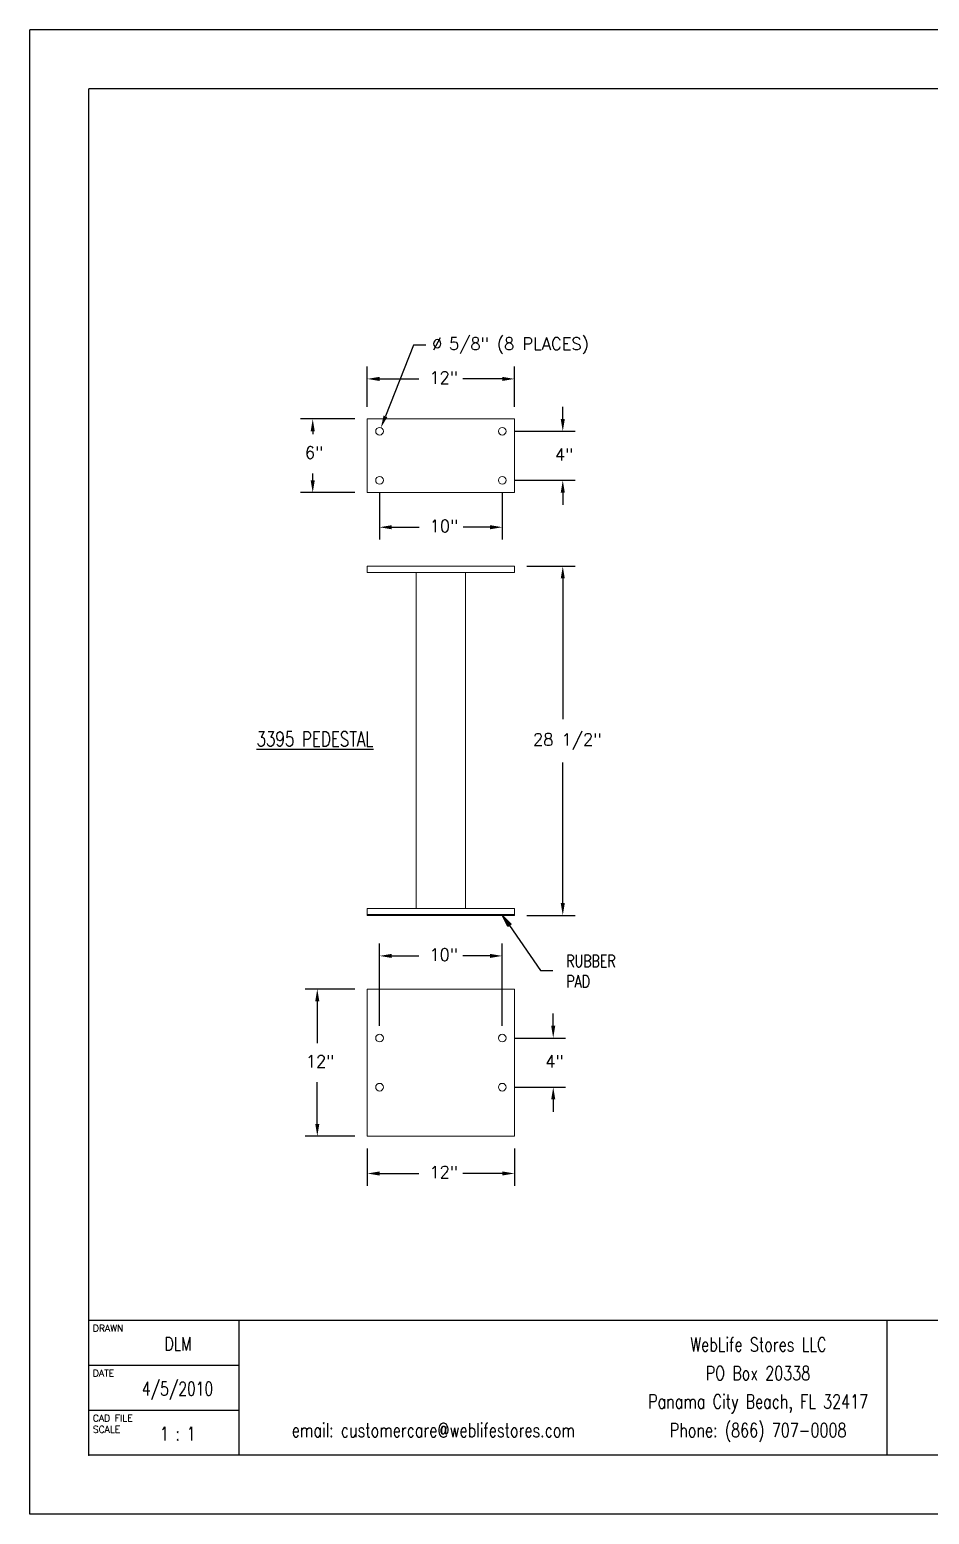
# Model space of a CAD drawing. Header units: millimetres. Extents: x 0 to 0.866, y 0 to 0.56.
# Drawn here: x 0 to 0.339, y 0 to 0.56 of the extents above; entities that cross this region are included whole.
import ezdxf

# ---------------------------------------------------------------- set-up
doc = ezdxf.new("R2010")
doc.units = ezdxf.units.MM
doc.header["$PDSIZE"] = -1
doc.layers.add('PRODUCT', color=1, linetype='Continuous')
doc.layers.add('SLD-0', color=179, linetype='Continuous')
doc.styles.add('SLDTEXTSTYLE0', font='SIMPLEX', dxfattribs={"width": 0.75})
doc.styles.add('SLDTEXTSTYLE1', font='SIMPLEX', dxfattribs={"width": 0.97})
doc.styles.add('SLDTEXTSTYLE2', font='SIMPLEX')
doc.dimstyles.new('SLDDIMSTYLE0', dxfattribs={"dimtxt": 0.004629629629629629, "dimasz": 0.003302, "dimexe": 0, "dimexo": 0.0625, "dimgap": 0.001157407407407407, "dimtad": 0, "dimtih": 1, "dimtoh": 1, "dimdec": 0, "dimlfac": 216, "dimrnd": 1e-09, "dimzin": 12, "dimdsep": 46, "dimtxsty": 'SLDTEXTSTYLE0', "dimblk1": 'NONE', "dimblk2": 'NONE', "dimsah": 1, "dimcen": 0.09, "dimadec": 0, "dimazin": 3, "dimtfac": 1, "dimtdec": 3, "dimtofl": 0, "dimtmove": 0, "dimatfit": 3, "dimldrblk": 'NONE', "dimfxl": 0, "dimfrac": 2, "dimtolj": 1, "dimtzin": 12, "dimarcsym": 0})
doc.dimstyles.new('SLDDIMSTYLE2', dxfattribs={"dimtxt": 0.004629629629629629, "dimasz": 0.003302, "dimexe": 0, "dimexo": 0.0625, "dimgap": 0.001157407407407407, "dimtad": 0, "dimtih": 1, "dimtoh": 1, "dimdec": 0, "dimlfac": 216, "dimrnd": 1e-09, "dimzin": 12, "dimdsep": 46, "dimtxsty": 'SLDTEXTSTYLE0', "dimblk1": 'NONE', "dimblk2": 'NONE', "dimsah": 1, "dimcen": 0, "dimadec": 0, "dimazin": 3, "dimtfac": 1, "dimtdec": 3, "dimtofl": 0, "dimtmove": 0, "dimatfit": 3, "dimldrblk": 'NONE', "dimfxl": 0, "dimfrac": 2, "dimtolj": 1, "dimtzin": 12, "dimarcsym": 0})

# ---------------------------------------------------------------- blocks, each defined once
blk = doc.blocks.new('_D')
at = {"layer": 'SLD-0'}
for p, q in [((0.1875092594724907, 0.3577430589665992), (0.2057095378358305, 0.3577430589665992)), ((0.2010799082062009, 0.3531134293369696), (0.2010799082062009, 0.3000203952077131)), ((0.2010799082062009, 0.230613428097857), (0.2010799082062009, 0.2837064622271135)), ((0.1875092594724907, 0.2259837984682273), (0.2057095378358305, 0.2259837984682273))]:
    blk.add_line(p, q, dxfattribs=at)
for points in [[(0.2003083032679293, 0.3531134293369696), (0.2018515131444725, 0.3531134293369696), (0.2010799082062009, 0.3577430589665992)], [(0.2003083032679293, 0.230613428097857), (0.2018515131444725, 0.230613428097857), (0.2010799082062009, 0.2259837984682273)]]:
    blk.add_solid(points, dxfattribs=at)
at = {"layer": 'SLD-0', "insert": (0.1898502396533236, 0.2946738608992779), "char_height": 0.004629629629629629, "attachment_point": 1, "style": 'SLDTEXTSTYLE1'}
blk.add_mtext('28 1/2"', dxfattribs=at)
blk = doc.blocks.new('_NONE')
blk = doc.blocks.new('_D_1')
at = {"layer": 'SLD-0'}
for p, q in [((0.2010799082062009, 0.4132986148654595), (0.2010799082062009, 0.4179282444950891)), ((0.1828796294995564, 0.4086689852358298), (0.2057095378358306, 0.4086689852358298)), ((0.1828796294995564, 0.3901504667173114), (0.2057095378358306, 0.3901504667173114)), ((0.2010799082062009, 0.3855208370876818), (0.2010799082062009, 0.3808912074580521))]:
    blk.add_line(p, q, dxfattribs=at)
for points in [[(0.2003083032679293, 0.4132986148654595), (0.2018515131444725, 0.4132986148654595), (0.2010799082062009, 0.4086689852358298)], [(0.2003083032679293, 0.3855208370876818), (0.2018515131444725, 0.3855208370876818), (0.2010799082062009, 0.3901504667173114)]]:
    blk.add_solid(points, dxfattribs=at)
at = {"layer": 'SLD-0', "insert": (0.198102483810839, 0.4022201581584353), "char_height": 0.004629629629629629, "attachment_point": 1, "style": 'SLDTEXTSTYLE1'}
blk.add_mtext('4"', dxfattribs=at)
blk = doc.blocks.new('_D_2')
at = {"layer": 'SLD-0'}
for p, q in [((0.1319537035736305, 0.3855208370876816), (0.1319537035736305, 0.3678188966471151)), ((0.1782499998699268, 0.3855208370876818), (0.1782499998699268, 0.3678188966471151)), ((0.1365833332032601, 0.3724485262767448), (0.1469310469605334, 0.3724485262767448)), ((0.1736203702402971, 0.3724485262767448), (0.1634654384949249, 0.3724485262767448))]:
    blk.add_line(p, q, dxfattribs=at)
for points in [[(0.1365833332032601, 0.3732201312150164), (0.1365833332032601, 0.3716769213384731), (0.1319537035736305, 0.3724485262767448)], [(0.1736203702402971, 0.3732201312150164), (0.1736203702402971, 0.3716769213384731), (0.1782499998699268, 0.3724485262767448)]]:
    blk.add_solid(points, dxfattribs=at)
at = {"layer": 'SLD-0', "insert": (0.1508607602752266, 0.3752589584586093), "char_height": 0.004629629629629629, "attachment_point": 1, "style": 'SLDTEXTSTYLE1'}
blk.add_mtext('10"', dxfattribs=at)
blk = doc.blocks.new('_D_3')
at = {"layer": 'SLD-0'}
for p, q in [((0.1226944439710664, 0.413298615208764), (0.1021324004512771, 0.413298615208764)), ((0.1067620300809067, 0.4086689855791343), (0.1067620300809067, 0.4075125389928593)), ((0.1067620300809067, 0.3901504663740066), (0.1067620300809067, 0.3927418158888028)), ((0.1226944439710664, 0.385520836744377), (0.1021324004512771, 0.385520836744377))]:
    blk.add_line(p, q, dxfattribs=at)
for points in [[(0.1059904251426351, 0.4086689855791343), (0.1075336350191783, 0.4086689855791343), (0.1067620300809067, 0.413298615208764)], [(0.1059904251426351, 0.3901504663740066), (0.1075336350191783, 0.3901504663740066), (0.1067620300809067, 0.385520836744377)]]:
    blk.add_solid(points, dxfattribs=at)
at = {"layer": 'SLD-0', "insert": (0.1037846056855448, 0.4029376096226956), "char_height": 0.004629629629629629, "attachment_point": 1, "style": 'SLDTEXTSTYLE1'}
blk.add_mtext('6"', dxfattribs=at)
blk = doc.blocks.new('_D_4')
at = {"layer": 'SLD-0'}
for p, q in [((0.1273240736006961, 0.4179282448383936), (0.1273240736006961, 0.4330444213292097)), ((0.182879629842861, 0.4179282448383936), (0.182879629842861, 0.4330444213292097)), ((0.1319537032303257, 0.4284147916995801), (0.1468346559545828, 0.4284147916995801)), ((0.1782500002132314, 0.4284147916995801), (0.1633690474889743, 0.4284147916995801))]:
    blk.add_line(p, q, dxfattribs=at)
for points in [[(0.1319537032303257, 0.4291863966378517), (0.1319537032303257, 0.4276431867613085), (0.1273240736006961, 0.4284147916995801)], [(0.1782500002132314, 0.4291863966378517), (0.1782500002132314, 0.4276431867613085), (0.182879629842861, 0.4284147916995801)]]:
    blk.add_solid(points, dxfattribs=at)
at = {"layer": 'SLD-0', "insert": (0.1507643692692761, 0.4312252238814446), "char_height": 0.004629629629629629, "attachment_point": 1, "style": 'SLDTEXTSTYLE1'}
blk.add_mtext('12"', dxfattribs=at)
blk = doc.blocks.new('_D_5')
at = {"layer": 'SLD-0'}
for p, q in [((0.197477788236896, 0.1843171314582562), (0.197477788236896, 0.1889467610878858)), ((0.1828796294995564, 0.1796875018286265), (0.2021074178665256, 0.1796875018286265)), ((0.1828796294995564, 0.161168983310108), (0.2021074178665256, 0.161168983310108)), ((0.197477788236896, 0.1565393536804784), (0.197477788236896, 0.1519097240508487))]:
    blk.add_line(p, q, dxfattribs=at)
for points in [[(0.1967061832986244, 0.1843171314582562), (0.1982493931751675, 0.1843171314582562), (0.197477788236896, 0.1796875018286265)], [(0.1967061832986244, 0.1565393536804784), (0.1982493931751675, 0.1565393536804784), (0.197477788236896, 0.161168983310108)]]:
    blk.add_solid(points, dxfattribs=at)
at = {"layer": 'SLD-0', "insert": (0.194500363841534, 0.1732386747512319), "char_height": 0.004629629629629629, "attachment_point": 1, "style": 'SLDTEXTSTYLE1'}
blk.add_mtext('4"', dxfattribs=at)
blk = doc.blocks.new('_D_6')
at = {"layer": 'SLD-0'}
for p, q in [((0.1319537035736305, 0.1843171314582562), (0.1319537035736305, 0.2153219672199945)), ((0.1782499998699268, 0.1843171314582562), (0.1782499998699268, 0.2153219672199945)), ((0.1365833332032601, 0.2106923375903649), (0.1468346559545829, 0.2106923375903649)), ((0.1736203702402971, 0.2106923375903649), (0.1633690474889744, 0.2106923375903649))]:
    blk.add_line(p, q, dxfattribs=at)
for points in [[(0.1365833332032601, 0.2114639425286365), (0.1365833332032601, 0.2099207326520933), (0.1319537035736305, 0.2106923375903649)], [(0.1736203702402971, 0.2114639425286365), (0.1736203702402971, 0.2099207326520933), (0.1782499998699268, 0.2106923375903649)]]:
    blk.add_solid(points, dxfattribs=at)
at = {"layer": 'SLD-0', "insert": (0.1507643692692761, 0.2135027697722295), "char_height": 0.004629629629629629, "attachment_point": 1, "style": 'SLDTEXTSTYLE1'}
blk.add_mtext('10"', dxfattribs=at)
blk = doc.blocks.new('_D_7')
at = {"layer": 'SLD-0'}
for p, q in [((0.1226944439710664, 0.1982060206904495), (0.1038531401698382, 0.1982060206904495)), ((0.1084827697994678, 0.1935763910608199), (0.1084827697994678, 0.1778136041213954)), ((0.1084827697994678, 0.1472800940779144), (0.1084827697994678, 0.1630428810173389)), ((0.1226944439710664, 0.1426504644482847), (0.1038531401698382, 0.1426504644482847))]:
    blk.add_line(p, q, dxfattribs=at)
for points in [[(0.1077111648611962, 0.1935763910608199), (0.1092543747377394, 0.1935763910608199), (0.1084827697994678, 0.1982060206904495)], [(0.1077111648611962, 0.1472800940779144), (0.1092543747377394, 0.1472800940779144), (0.1084827697994678, 0.1426504644482847)]]:
    blk.add_solid(points, dxfattribs=at)
at = {"layer": 'SLD-0', "insert": (0.1041452873469653, 0.1732386747512318), "char_height": 0.004629629629629629, "attachment_point": 1, "style": 'SLDTEXTSTYLE1'}
blk.add_mtext('12"', dxfattribs=at)
blk = doc.blocks.new('_D_8')
at = {"layer": 'SLD-0'}
for p, q in [((0.1273240736006961, 0.1380208348186551), (0.1273240736006961, 0.123969017077751)), ((0.182879629842861, 0.1380208348186551), (0.182879629842861, 0.123969017077751)), ((0.1319537032303257, 0.1285986467073807), (0.1468346559545828, 0.1285986467073807)), ((0.1782500002132314, 0.1285986467073807), (0.1633690474889743, 0.1285986467073807))]:
    blk.add_line(p, q, dxfattribs=at)
for points in [[(0.1319537032303257, 0.1293702516456523), (0.1319537032303257, 0.1278270417691091), (0.1273240736006961, 0.1285986467073807)], [(0.1782500002132314, 0.1293702516456523), (0.1782500002132314, 0.1278270417691091), (0.182879629842861, 0.1285986467073807)]]:
    blk.add_solid(points, dxfattribs=at)
at = {"layer": 'SLD-0', "insert": (0.1507643692692761, 0.1314090788892453), "char_height": 0.004629629629629629, "attachment_point": 1, "style": 'SLDTEXTSTYLE1'}
blk.add_mtext('12"', dxfattribs=at)
blk = doc.blocks.new('_D_10')
at = {"layer": 'SLD-0'}
for p, q in [((0.1447837041595506, 0.4411987074436001), (0.1341831445989897, 0.4143216036241041)), ((0.1494133337891802, 0.4411987074436002), (0.1447837041595506, 0.4411987074436001))]:
    blk.add_line(p, q, dxfattribs=at)
blk.add_solid([(0.1334653517877802, 0.4146047072463721), (0.1349009374101991, 0.4140385000018363), (0.1324845228653826, 0.4100148467568475)], dxfattribs=at)
at = {"layer": 'SLD-0', "char_height": 0.004629629629629629, "attachment_point": 1, "style": 'SLDTEXTSTYLE1'}
for s, insert in [('%%c', (0.1517997838401893, 0.4440091396254648)), ('5/8" (8 PLACES)', (0.1581465557994047, 0.4440091396254648))]:
    blk.add_mtext(s, dxfattribs=dict(at, insert=insert))
blk = doc.blocks.new('SW_NOTE_2')
at = {"layer": 'SLD-0', "color": 0, "char_height": 0.005291666666666667, "attachment_point": 2, "style": 'SLDTEXTSTYLE0'}
for s, insert in [('WebLife Stores LLC', (0.02979119684278353, 0.00682131678962665)), ('PO Box 20338', (0.02965794105428399, -0.003931460779369303)), ('Panama City Beach, FL 32417', (0.02971895619381948, -0.01468423834836526)), ('Phone: (866) 707-0008', (0.02971541262087751, -0.02543701591736121))]:
    blk.add_mtext(s, dxfattribs=dict(at, insert=insert))
blk = doc.blocks.new('SW_NOTE_3')
at = {"layer": 'SLD-0', "color": 0, "char_height": 0.002546296296296297, "attachment_point": 1, "style": 'SLDTEXTSTYLE2'}
for s, insert in [('CAD FILE', (0, 0.003282348411456394)), ('SCALE', (0, -0.0009445033312582493))]:
    blk.add_mtext(s, dxfattribs=dict(at, insert=insert))
blk = doc.blocks.new('SW_NOTE_4')
at = {"layer": 'SLD-0', "color": 0, "char_height": 0.004629629629629629, "attachment_point": 1, "style": 'SLDTEXTSTYLE0'}
for s, insert in [('RUBBER', (0, 0.005967906202647977)), ('PAD', (0, -0.001717279207434363))]:
    blk.add_mtext(s, dxfattribs=dict(at, insert=insert))

msp = doc.modelspace()

# ---------------------------------------------------------------- hatches: boundary and pattern name
at = {"linetype": 'Continuous'}
msp.add_hatch(color=179, dxfattribs=at).paths.add_polyline_path([(0.181608229803544, 0.2226172016518442), (0.1803395875227909, 0.2217385416000916), (0.1783379285079096, 0.2259837984682273)], flags=0)

# ---------------------------------------------------------------- linework, layer by layer
at = {"layer": 'PRODUCT', "linetype": 'Continuous', "lineweight": 15}
for p, q in [((0.1273240736006961, 0.413298615208764), (0.1273240736006961, 0.385520836744377)), ((0.182879629842861, 0.413298615208764), (0.1273240736006961, 0.413298615208764)), ((0.182879629842861, 0.385520836744377), (0.182879629842861, 0.413298615208764)), ((0.1273240736006961, 0.385520836744377), (0.182879629842861, 0.385520836744377)), ((0.1273240736006961, 0.3577430589665992), (0.1273240736006961, 0.3554282402754835)), ((0.1273240736006961, 0.3577430589665992), (0.182879629842861, 0.3577430589665992)), ((0.1273240736006961, 0.3554282402754835), (0.182879629842861, 0.3554282402754835)), ((0.1458379631217263, 0.2285763911109685), (0.1458379631217263, 0.3554282402754835)), ((0.1643564814164448, 0.2285763911109685), (0.1643564814164448, 0.3554282402754835)), ((0.182879629842861, 0.3577430589665992), (0.182879629842861, 0.3554282402754835)), ((0.1273240736006961, 0.2262615763241286), (0.1273240736006961, 0.2285763911109683)), ((0.182879629842861, 0.2285763911109685), (0.1273240736006961, 0.2285763911109683)), ((0.182879629842861, 0.2262615763241286), (0.1273240736006961, 0.2262615763241286)), ((0.1273240736006961, 0.2259837984682273), (0.1273240736006961, 0.2262615763241286)), ((0.182879629842861, 0.2262615763241286), (0.1273240736006961, 0.2262615763241286)), ((0.182879629842861, 0.2259837984682273), (0.1273240736006961, 0.2259837984682273)), ((0.182879629842861, 0.2262615763241286), (0.182879629842861, 0.2285763911109685)), ((0.182879629842861, 0.2259837984682273), (0.182879629842861, 0.2262615763241286)), ((0.182879629842861, 0.1982060206904495), (0.1273240736006961, 0.1982060206904495)), ((0.1273240736006961, 0.1982060206904495), (0.1273240736006961, 0.1426504644482847)), ((0.182879629842861, 0.1426504644482847), (0.182879629842861, 0.1982060206904495)), ((0.1273240736006961, 0.1426504644482847), (0.182879629842861, 0.1426504644482847))]:
    msp.add_line(p, q, dxfattribs=at)
for centre, radius in [((0.1319537035736305, 0.4086689852358298), 0.001446759259259273), ((0.1782499998699268, 0.4086689852358298), 0.001446759259259273), ((0.1319537035736305, 0.3901504667173112), 0.001446759259259245), ((0.1782499998699268, 0.3901504667173114), 0.001446759259259217), ((0.1319537035736305, 0.1796875018286265), 0.001446759259259273), ((0.1782499998699268, 0.1796875018286265), 0.001446759259259273), ((0.1319537035736305, 0.1611689833101079), 0.001446759259259245), ((0.1782499998699268, 0.161168983310108), 0.001446759259259217)]:
    msp.add_circle(centre, radius, dxfattribs=at)
at = {"layer": 'SLD-0'}
for p, q in [((0, 0), (0, 0.5601851851851852)), ((0.8657407407407408, 0.5601851851851852), (0, 0.5601851851851852)), ((0.02228009259259259, 0.02228009259259259), (0.02228009259259259, 0.5379050925925927)), ((0.8434606481481483, 0.5379050925925927), (0.02228009259259259, 0.5379050925925927)), ((0.1803395875227909, 0.2217385416000916), (0.1783379285079096, 0.2259837984682273)), ((0.1783379285079096, 0.2259837984682273), (0.181608229803544, 0.2226172016518442)), ((0.181608229803544, 0.2226172016518442), (0.1803395875227909, 0.2217385416000916)), ((0.1809739086631675, 0.2221778716259679), (0.1927310632591244, 0.2052024516190719)), ((0.1927310632591244, 0.2052024516190719), (0.197360692888754, 0.205202451619072)), ((0.02228009259259259, 0.07320601851851861), (0.8434606481481483, 0.0732060185185172)), ((0.07896064814814176, 0.02228009259259259), (0.07896064814814176, 0.07320601851851852)), ((0.323379629629632, 0.02228009259259259), (0.3233796296296296, 0.07320601851851852)), ((0.02228009259259259, 0.05624768518518556), (0.07896064814814176, 0.05624768518518556)), ((0.02228009259259259, 0.03928935185185201), (0.07896064814814176, 0.03928935185185201)), ((0.8434606481481483, 0.02228009259259259), (0.02228009259259259, 0.02228009259259259)), ((0.8657407407407408, 0), (0, 0))]:
    msp.add_line(p, q, dxfattribs=at)
msp.add_point((0.02228009259259259, 0.02228009259259259), dxfattribs=at)

# ---------------------------------------------------------------- block references
for name, p in [('SW_NOTE_4', (0.2024073644304796, 0.2051289039727664)), ('SW_NOTE_2', (0.2450606861217581, 0.05983985717882168)), ('SW_NOTE_3', (0.02380787037036898, 0.03428835270214175))]:
    msp.add_blockref(name, p, dxfattribs=at)

# ---------------------------------------------------------------- texts
for s, insert, char_height, attachment_point, style in [('\\L3395 PEDESTAL', (0.08554581331443613, 0.2953220842340913), 0.005555555555555555, 1, 'SLDTEXTSTYLE0'), ('DRAWN', (0.02380787037036898, 0.07148772400048971), 0.002546296296296297, 1, 'SLDTEXTSTYLE2'), ('DLM', (0.05595006991083839, 0.06689211466764695), 0.005092592592592593, 2, 'SLDTEXTSTYLE0'), ('DATE', (0.02380787037036898, 0.05452939066715674), 0.002546296296296297, 1, 'SLDTEXTSTYLE2'), ('4/5/2010', (0.05574830670861228, 0.04995924429727636), 0.005092592592592593, 2, 'SLDTEXTSTYLE0'), ('email: customercare@weblifestores.com', (0.152247014077547, 0.03440284126146046), 0.005291666666666667, 2, 'SLDTEXTSTYLE0'), ('1 : 1', (0.05583371153090578, 0.03297544800098046), 0.005092592592592593, 2, 'SLDTEXTSTYLE0')]:
    msp.add_mtext(s, dxfattribs=dict(at, insert=insert, char_height=char_height, attachment_point=attachment_point, style=style))

# ---------------------------------------------------------------- dimensions: what is measured, and where the dimension line sits
dim = msp.add_diameter_dim_2p(p1=(4.116115899375594e-06, 1.274787188350691e-05), p2=(0, 0), text='%%c5/8" (8 PLACES)"', dimstyle='SLDDIMSTYLE2', dxfattribs=at)
dim.commit()
dim.dimension.update_dxf_attribs({"geometry": '_D_10', "text_midpoint": (0.1784311909320373, 0.4411987074436003), "dimtype": 163})
for base, p1, p2, picture, middle in [((0.1273240736006961, 0.4284147916995801), (0.182879629842861, 0.413298615208764), (0.1273240736006961, 0.413298615208764), '_D_4', (0.1551018517217786, 0.4284147916995801)), ((0.1319537035736305, 0.3724485262767448), (0.1782499998699268, 0.3901504667173114), (0.1319537035736305, 0.3901504667173112), '_D_2', (0.1551982427277291, 0.3724485262767448)), ((0.1319537035736305, 0.2106923375903649), (0.1782499998699268, 0.1796875018286265), (0.1319537035736305, 0.1796875018286265), '_D_6', (0.1551018517217786, 0.2106923375903649)), ((0.1273240736006961, 0.1285986467073807), (0.182879629842861, 0.1426504644482847), (0.1273240736006961, 0.1426504644482847), '_D_8', (0.1551018517217786, 0.1285986467073807))]:
    dim = msp.add_linear_dim(base=base, p1=p1, p2=p2, text='<>""', dimstyle='SLDDIMSTYLE0', dxfattribs=at)
    dim.commit()
    dim.dimension.update_dxf_attribs({"geometry": picture, "text_midpoint": middle, "dimtype": 160})
for base, p1, p2, text, picture, middle in [((0.2010799082062009, 0.4086689852358298), (0.1782499998699268, 0.3901504667173114), (0.1782499998699268, 0.4086689852358298), '<>""', '_D_1', (0.2010799082062009, 0.3994097259765707)), ((0.1067620300809067, 0.413298615208764), (0.1273240736006961, 0.385520836744377), (0.1273240736006961, 0.413298615208764), '<>""', '_D_3', (0.1067620300809067, 0.400127177440831)), ((0.2010799082062009, 0.3577430589665992), (0.182879629842861, 0.2259837984682273), (0.182879629842861, 0.3577430589665992), '28 1/2""', '_D', (0.2010799082062009, 0.2918634287174133)), ((0.1084827697994678, 0.1982060206904495), (0.1273240736006961, 0.1426504644482847), (0.1273240736006961, 0.1982060206904495), '<>""', '_D_7', (0.1084827697994678, 0.1704282425693672)), ((0.1974777882368959, 0.1796875018286265), (0.1782499998699268, 0.161168983310108), (0.1782499998699268, 0.1796875018286265), '<>""', '_D_5', (0.1974777882368959, 0.1704282425693673))]:
    dim = msp.add_linear_dim(base=base, p1=p1, p2=p2, angle=90.0000000000002, text=text, dimstyle='SLDDIMSTYLE0', dxfattribs=at)
    dim.commit()
    dim.dimension.update_dxf_attribs({"geometry": picture, "text_midpoint": middle, "dimtype": 160})

doc.saveas('drawing.dxf')
